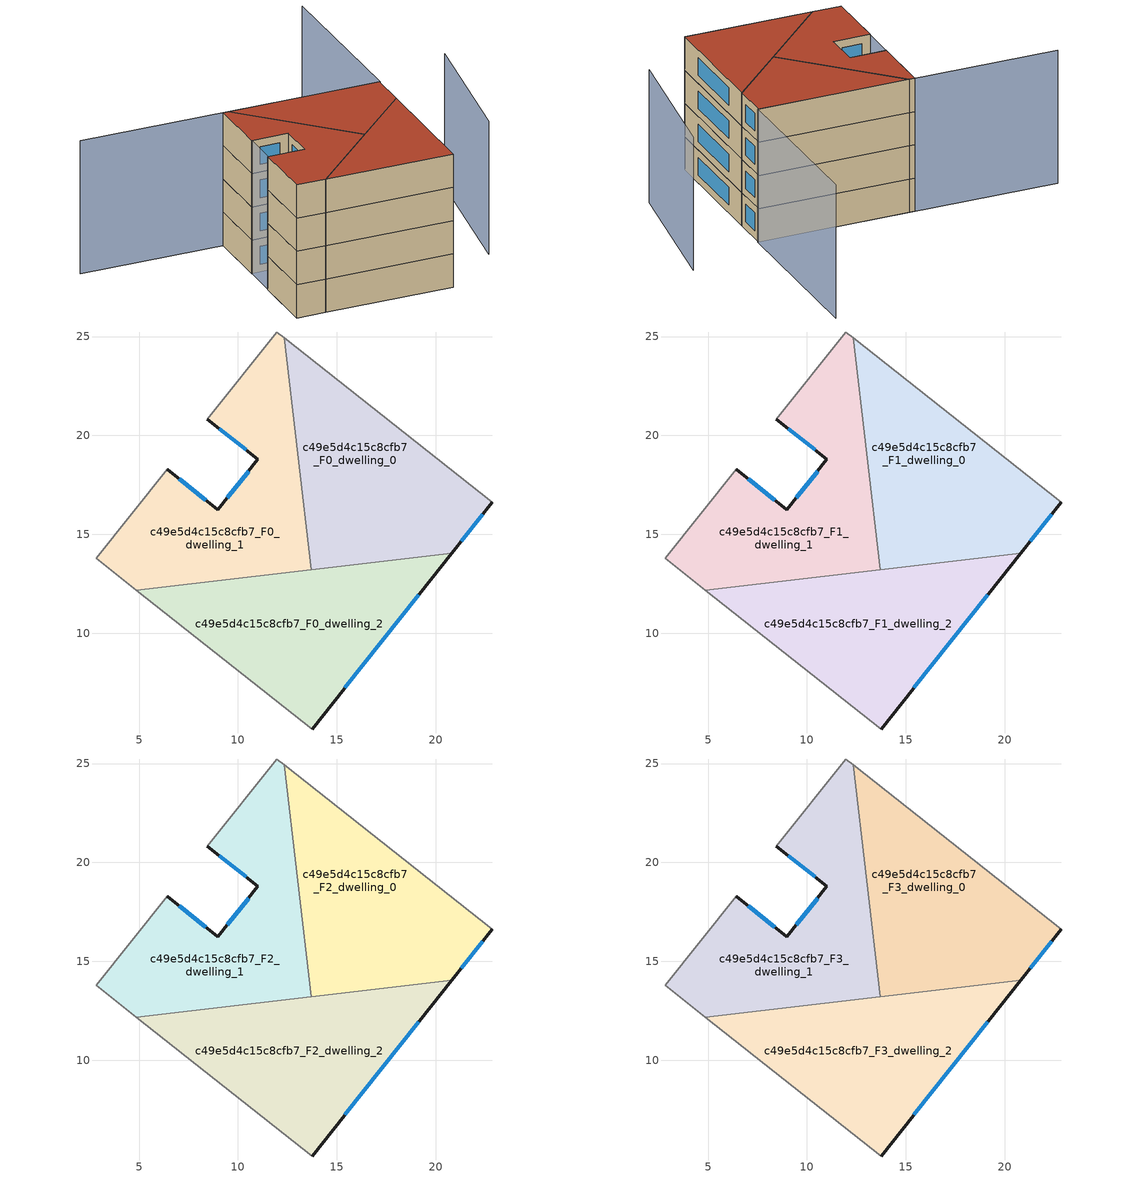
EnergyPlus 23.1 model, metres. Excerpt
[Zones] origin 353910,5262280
c49e5d4c15c8cfb7_F0_dwelling_0
 floor ground (EU_floor_Construction): 22.85,16.62 20.8,14.04 13.7,13.21 12.34,24.93 z0
 wall outside (EU_wall_Construction): 20.8,14.04 22.85,16.62 z0:3
 wall adiabatic (EU_wall_Construction): 22.85,16.62 12.34,24.93 z0:3
 wall to c49e5d4c15c8cfb7_F0_dwelling_1 (EU_wall_Construction): 12.34,24.93 13.7,13.21 z0:3
 wall to c49e5d4c15c8cfb7_F0_dwelling_2 (EU_wall_Construction): 13.7,13.21 20.8,14.04 z0:3
 window (EU_Window_Construction): 21.28,14.64 22.37,16.01 z0.7:2.3
c49e5d4c15c8cfb7_F0_dwelling_1
 floor ground (EU_floor_Construction): 12.34,24.93 13.7,13.21 4.85,12.19 2.84,13.78 6.41,18.29 8.99,16.25 11.01,18.79 8.44,20.82 11.95,25.23 z0
 wall outside (EU_wall_Construction): 8.44,20.82 11.01,18.79 8.99,16.25 6.41,18.29 z0:3
 wall adiabatic (EU_wall_Construction): 6.41,18.29 2.84,13.78 4.85,12.19 / 12.34,24.93 11.95,25.23 8.44,20.82 z0:3
 wall to c49e5d4c15c8cfb7_F0_dwelling_2 (EU_wall_Construction): 4.85,12.19 13.7,13.21 z0:3
 window (EU_Window_Construction): 8.38,16.73 7.02,17.81 / 10.53,18.2 9.46,16.85 / 9.05,20.34 10.41,19.27 z0.7:2.3
c49e5d4c15c8cfb7_F0_dwelling_2
 floor ground (EU_floor_Construction): 20.8,14.04 13.74,5.16 4.85,12.19 z0
 wall outside (EU_wall_Construction): 13.74,5.16 20.8,14.04 z0:3
 wall adiabatic (EU_wall_Construction): 4.85,12.19 13.74,5.16 z0:3
 window (EU_Window_Construction): 15.4,7.25 19.15,11.95 z0.7:2.3
c49e5d4c15c8cfb7_F1_dwelling_0
 floor to c49e5d4c15c8cfb7_F0_dwelling_0 (EU_floor_Construction): 22.85,16.62 20.8,14.04 13.7,13.21 12.34,24.93 z3
 wall outside (EU_wall_Construction): 20.8,14.04 22.85,16.62 z3:6
 wall adiabatic (EU_wall_Construction): 22.85,16.62 12.34,24.93 z3:6
 wall to c49e5d4c15c8cfb7_F1_dwelling_1 (EU_wall_Construction): 12.34,24.93 13.7,13.21 z3:6
 wall to c49e5d4c15c8cfb7_F1_dwelling_2 (EU_wall_Construction): 13.7,13.21 20.8,14.04 z3:6
 window (EU_Window_Construction): 21.28,14.64 22.37,16.01 z3.7:5.3
c49e5d4c15c8cfb7_F1_dwelling_1
 floor to c49e5d4c15c8cfb7_F0_dwelling_1 (EU_floor_Construction): 12.34,24.93 13.7,13.21 4.85,12.19 2.83,13.78 6.41,18.29 8.99,16.25 11.01,18.79 8.44,20.82 11.95,25.23 z3
 wall outside (EU_wall_Construction): 8.44,20.82 11.01,18.79 8.99,16.25 6.41,18.29 z3:6
 wall adiabatic (EU_wall_Construction): 6.41,18.29 2.84,13.78 4.85,12.19 / 12.34,24.93 11.95,25.23 8.44,20.82 z3:6
 wall to c49e5d4c15c8cfb7_F1_dwelling_2 (EU_wall_Construction): 4.85,12.19 13.7,13.21 z3:6
 window (EU_Window_Construction): 8.38,16.73 7.02,17.81 / 10.53,18.2 9.46,16.85 / 9.05,20.34 10.41,19.27 z3.7:5.3
c49e5d4c15c8cfb7_F1_dwelling_2
 floor to c49e5d4c15c8cfb7_F0_dwelling_2 (EU_floor_Construction): 20.8,14.04 13.74,5.16 4.85,12.19 z3
 wall outside (EU_wall_Construction): 13.74,5.16 20.8,14.04 z3:6
 wall adiabatic (EU_wall_Construction): 4.85,12.19 13.74,5.16 z3:6
 window (EU_Window_Construction): 15.4,7.25 19.15,11.95 z3.7:5.3
c49e5d4c15c8cfb7_F2_dwelling_0
 floor to c49e5d4c15c8cfb7_F1_dwelling_0 (EU_floor_Construction): 22.85,16.62 20.8,14.04 13.7,13.21 12.34,24.93 z6
 wall outside (EU_wall_Construction): 20.8,14.04 22.85,16.62 z6:9
 wall adiabatic (EU_wall_Construction): 22.85,16.62 12.34,24.93 z6:9
 wall to c49e5d4c15c8cfb7_F2_dwelling_1 (EU_wall_Construction): 12.34,24.93 13.7,13.21 z6:9
 wall to c49e5d4c15c8cfb7_F2_dwelling_2 (EU_wall_Construction): 13.7,13.21 20.8,14.04 z6:9
 window (EU_Window_Construction): 21.28,14.64 22.37,16.01 z6.7:8.3
c49e5d4c15c8cfb7_F2_dwelling_1
 floor to c49e5d4c15c8cfb7_F1_dwelling_1 (EU_floor_Construction): 12.34,24.93 13.7,13.21 4.85,12.19 2.83,13.78 6.41,18.29 8.99,16.25 11.01,18.79 8.44,20.82 11.95,25.23 z6
 wall outside (EU_wall_Construction): 8.44,20.82 11.01,18.79 8.99,16.25 6.41,18.29 z6:9
 wall adiabatic (EU_wall_Construction): 6.41,18.29 2.84,13.78 4.85,12.19 / 12.34,24.93 11.95,25.23 8.44,20.82 z6:9
 wall to c49e5d4c15c8cfb7_F2_dwelling_2 (EU_wall_Construction): 4.85,12.19 13.7,13.21 z6:9
 window (EU_Window_Construction): 8.38,16.73 7.02,17.81 / 10.53,18.2 9.46,16.85 / 9.05,20.34 10.41,19.27 z6.7:8.3
c49e5d4c15c8cfb7_F2_dwelling_2
 floor to c49e5d4c15c8cfb7_F1_dwelling_2 (EU_floor_Construction): 20.8,14.04 13.74,5.16 4.85,12.19 z6
 wall outside (EU_wall_Construction): 13.74,5.16 20.8,14.04 z6:9
 wall adiabatic (EU_wall_Construction): 4.85,12.19 13.74,5.16 z6:9
 window (EU_Window_Construction): 15.4,7.25 19.15,11.95 z6.7:8.3
c49e5d4c15c8cfb7_F3_dwelling_0
 floor to c49e5d4c15c8cfb7_F2_dwelling_0 (EU_floor_Construction): 22.85,16.62 20.8,14.04 13.7,13.21 12.34,24.93 z9
 wall outside (EU_wall_Construction): 20.8,14.04 22.85,16.62 z9:12
 wall adiabatic (EU_wall_Construction): 22.85,16.62 12.34,24.93 z9:12
 wall to c49e5d4c15c8cfb7_F3_dwelling_1 (EU_wall_Construction): 12.34,24.93 13.7,13.21 z9:12
 wall to c49e5d4c15c8cfb7_F3_dwelling_2 (EU_wall_Construction): 13.7,13.21 20.8,14.04 z9:12
 window (EU_Window_Construction): 21.28,14.64 22.37,16.01 z9.7:11.3
 roof outside (EU_roof_Construction): 20.8,14.04 22.85,16.62 12.34,24.93 13.7,13.21 z12
c49e5d4c15c8cfb7_F3_dwelling_1
 floor to c49e5d4c15c8cfb7_F2_dwelling_1 (EU_floor_Construction): 12.34,24.93 13.7,13.21 4.85,12.19 2.83,13.78 6.41,18.29 8.99,16.25 11.01,18.79 8.44,20.82 11.95,25.23 z9
 wall outside (EU_wall_Construction): 8.44,20.82 11.01,18.79 8.99,16.25 6.41,18.29 z9:12
 wall adiabatic (EU_wall_Construction): 6.41,18.29 2.84,13.78 4.85,12.19 / 12.34,24.93 11.95,25.23 8.44,20.82 z9:12
 wall to c49e5d4c15c8cfb7_F3_dwelling_2 (EU_wall_Construction): 4.85,12.19 13.7,13.21 z9:12
 window (EU_Window_Construction): 8.38,16.73 7.02,17.81 / 10.53,18.2 9.46,16.85 / 9.05,20.34 10.41,19.27 z9.7:11.3
 roof outside (EU_roof_Construction): 13.7,13.21 12.34,24.93 11.95,25.23 8.44,20.82 11.01,18.79 8.99,16.25 6.41,18.29 2.84,13.78 4.85,12.19 z12
c49e5d4c15c8cfb7_F3_dwelling_2
 floor to c49e5d4c15c8cfb7_F2_dwelling_2 (EU_floor_Construction): 20.8,14.04 13.74,5.16 4.85,12.19 z9
 wall outside (EU_wall_Construction): 13.74,5.16 20.8,14.04 z9:12
 wall adiabatic (EU_wall_Construction): 4.85,12.19 13.74,5.16 z9:12
 window (EU_Window_Construction): 15.4,7.25 19.15,11.95 z9.7:11.3
 roof outside (EU_roof_Construction): 13.74,5.16 20.8,14.04 4.85,12.19 z12
shading: 20.48,5.43 29.85,14.3 / 6.41,18.29 2.85,13.77 / 32.4,28.62 22.89,16.59 / 22.89,16.59 1.99,33.1 / 11.96,25.24 2.88,13.74 z0:12
[Building]
EU S2 Campaign: North Axis=0; Terrain=City; Solar Distribution=FullExterior
[Site:Location]
Budapest.Ferenc.Liszt.Intl.AP: Latitude=47.437; Longitude=19.256; Time Zone=1; Elevation=185
[SizingPeriod:WeatherFileDays]
AnnualSizingPeriod: Begin Month=1; Begin Day of Month=1; End Month=12; End Day of Month=31; Day of Week for Start Day=Monday; Use Weather File Daylight Saving Period=No; Use Weather File Rain and Snow Indicators=No
[MATERIAL]
EU_InternalMass_Material: Roughness=MediumRough; Thickness=0.1; Conductivity=1; Density=1800; Specific Heat=900; Thermal Absorptance=0.9; Solar Absorptance=0.7; Visible Absorptance=0.7
[MATERIAL:NOMASS] Roughness=MediumRough; Thermal Absorptance=0.9; Solar Absorptance=0.7; Visible Absorptance=0.7
Name | Thermal Resistance
EU_wall_NoMass | 0.832559
EU_roof_NoMass | 1.39638
EU_floor_NoMass | 0.872794
[WINDOWMATERIAL:SIMPLEGLAZINGSYSTEM]
EU_Window_SimpleGlazing: UFactor=2.79869; Solar Heat Gain Coefficient=0.75; Visible Transmittance=0.75
[CONSTRUCTION]
EU_wall_Construction: EU_wall_NoMass
EU_roof_Construction: EU_roof_NoMass
EU_floor_Construction: EU_floor_NoMass
EU_Window_Construction: EU_Window_SimpleGlazing
EU_InternalMass_Construction: EU_InternalMass_Material
[ZONE] Type=1; Multiplier=1; Ceiling Height=autocalculate; Floor Area=autocalculate; Part of Total Floor Area=Yes
Name | Volume
c49e5d4c15c8cfb7_F0_dwelling_0; c49e5d4c15c8cfb7_F1_dwelling_0; c49e5d4c15c8cfb7_F2_dwelling_0; c49e5d4c15c8cfb7_F3_dwelling_0 | 192.841
c49e5d4c15c8cfb7_F0_dwelling_1; c49e5d4c15c8cfb7_F1_dwelling_1; c49e5d4c15c8cfb7_F2_dwelling_1; c49e5d4c15c8cfb7_F3_dwelling_1 | 192.832
c49e5d4c15c8cfb7_F0_dwelling_2; c49e5d4c15c8cfb7_F1_dwelling_2; c49e5d4c15c8cfb7_F2_dwelling_2; c49e5d4c15c8cfb7_F3_dwelling_2 | 192.817
[INTERNALMASS] Construction=EU_InternalMass_Construction
Name | Zone or ZoneList | Surface Area
c49e5d4c15c8cfb7_F0_dwelling_0_EU_InternalMass | c49e5d4c15c8cfb7_F0_dwelling_0 | 64.2801
c49e5d4c15c8cfb7_F0_dwelling_1_EU_InternalMass | c49e5d4c15c8cfb7_F0_dwelling_1 | 64.2769
c49e5d4c15c8cfb7_F0_dwelling_2_EU_InternalMass | c49e5d4c15c8cfb7_F0_dwelling_2 | 64.2725
c49e5d4c15c8cfb7_F1_dwelling_0_EU_InternalMass | c49e5d4c15c8cfb7_F1_dwelling_0 | 64.2801
c49e5d4c15c8cfb7_F1_dwelling_1_EU_InternalMass | c49e5d4c15c8cfb7_F1_dwelling_1 | 64.2769
c49e5d4c15c8cfb7_F1_dwelling_2_EU_InternalMass | c49e5d4c15c8cfb7_F1_dwelling_2 | 64.2725
c49e5d4c15c8cfb7_F2_dwelling_0_EU_InternalMass | c49e5d4c15c8cfb7_F2_dwelling_0 | 64.2801
c49e5d4c15c8cfb7_F2_dwelling_1_EU_InternalMass | c49e5d4c15c8cfb7_F2_dwelling_1 | 64.2769
c49e5d4c15c8cfb7_F2_dwelling_2_EU_InternalMass | c49e5d4c15c8cfb7_F2_dwelling_2 | 64.2725
c49e5d4c15c8cfb7_F3_dwelling_0_EU_InternalMass | c49e5d4c15c8cfb7_F3_dwelling_0 | 64.2801
c49e5d4c15c8cfb7_F3_dwelling_1_EU_InternalMass | c49e5d4c15c8cfb7_F3_dwelling_1 | 64.2769
c49e5d4c15c8cfb7_F3_dwelling_2_EU_InternalMass | c49e5d4c15c8cfb7_F3_dwelling_2 | 64.2725
[OTHEREQUIPMENT] Fuel Type=Electricity; Design Level Calculation Method=Watts/Area; Power per Zone Floor Area=1; Fraction Latent=0; Fraction Radiant=0; Fraction Lost=0; Carbon Dioxide Generation Rate=0; EndUse Subcategory=EU_Step8_InternalGains
Name | Zone or ZoneList or Space or SpaceList | Schedule
EU_Step8_InternalGain_c49e5d4c15c8cfb7_F0_dwelling_0_f000 | c49e5d4c15c8cfb7_F0_dwelling_0 | EU_Step8_GainSchedule_c49e5d4c15c8cfb7_F0_dwelling_0_f000
EU_Step8_InternalGain_c49e5d4c15c8cfb7_F0_dwelling_1_f000 | c49e5d4c15c8cfb7_F0_dwelling_1 | EU_Step8_GainSchedule_c49e5d4c15c8cfb7_F0_dwelling_1_f000
EU_Step8_InternalGain_c49e5d4c15c8cfb7_F0_dwelling_2_f000 | c49e5d4c15c8cfb7_F0_dwelling_2 | EU_Step8_GainSchedule_c49e5d4c15c8cfb7_F0_dwelling_2_f000
EU_Step8_InternalGain_c49e5d4c15c8cfb7_F1_dwelling_0_f000 | c49e5d4c15c8cfb7_F1_dwelling_0 | EU_Step8_GainSchedule_c49e5d4c15c8cfb7_F1_dwelling_0_f000
EU_Step8_InternalGain_c49e5d4c15c8cfb7_F1_dwelling_1_f000 | c49e5d4c15c8cfb7_F1_dwelling_1 | EU_Step8_GainSchedule_c49e5d4c15c8cfb7_F1_dwelling_1_f000
EU_Step8_InternalGain_c49e5d4c15c8cfb7_F1_dwelling_2_f000 | c49e5d4c15c8cfb7_F1_dwelling_2 | EU_Step8_GainSchedule_c49e5d4c15c8cfb7_F1_dwelling_2_f000
EU_Step8_InternalGain_c49e5d4c15c8cfb7_F2_dwelling_0_f000 | c49e5d4c15c8cfb7_F2_dwelling_0 | EU_Step8_GainSchedule_c49e5d4c15c8cfb7_F2_dwelling_0_f000
EU_Step8_InternalGain_c49e5d4c15c8cfb7_F2_dwelling_1_f000 | c49e5d4c15c8cfb7_F2_dwelling_1 | EU_Step8_GainSchedule_c49e5d4c15c8cfb7_F2_dwelling_1_f000
EU_Step8_InternalGain_c49e5d4c15c8cfb7_F2_dwelling_2_f000 | c49e5d4c15c8cfb7_F2_dwelling_2 | EU_Step8_GainSchedule_c49e5d4c15c8cfb7_F2_dwelling_2_f000
EU_Step8_InternalGain_c49e5d4c15c8cfb7_F3_dwelling_0_f000 | c49e5d4c15c8cfb7_F3_dwelling_0 | EU_Step8_GainSchedule_c49e5d4c15c8cfb7_F3_dwelling_0_f000
EU_Step8_InternalGain_c49e5d4c15c8cfb7_F3_dwelling_1_f000 | c49e5d4c15c8cfb7_F3_dwelling_1 | EU_Step8_GainSchedule_c49e5d4c15c8cfb7_F3_dwelling_1_f000
EU_Step8_InternalGain_c49e5d4c15c8cfb7_F3_dwelling_2_f000 | c49e5d4c15c8cfb7_F3_dwelling_2 | EU_Step8_GainSchedule_c49e5d4c15c8cfb7_F3_dwelling_2_f000
[ZONEVENTILATION:DESIGNFLOWRATE] Schedule=EU_AlwaysOn; Design Flow Rate Calculation Method=AirChanges/Hour; Air Changes per Hour=0.475469; Ventilation Type=Natural; Fan Pressure Rise=0; Fan Total Efficiency=1; Constant Term Coefficient=1; Temperature Term Coefficient=0; Velocity Term Coefficient=0; Velocity Squared Term Coefficient=0; Minimum Indoor Temperature=-100; Maximum Indoor Temperature=100; Delta Temperature=-100; Minimum Outdoor Temperature=-100; Maximum Outdoor Temperature=100; Maximum Wind Speed=40
Name | Zone or ZoneList or Space or SpaceList
EU_ConstantAir_c49e5d4c15c8cfb7_F0_dwelling_0 | c49e5d4c15c8cfb7_F0_dwelling_0
EU_ConstantAir_c49e5d4c15c8cfb7_F0_dwelling_1 | c49e5d4c15c8cfb7_F0_dwelling_1
EU_ConstantAir_c49e5d4c15c8cfb7_F0_dwelling_2 | c49e5d4c15c8cfb7_F0_dwelling_2
EU_ConstantAir_c49e5d4c15c8cfb7_F1_dwelling_0 | c49e5d4c15c8cfb7_F1_dwelling_0
EU_ConstantAir_c49e5d4c15c8cfb7_F1_dwelling_1 | c49e5d4c15c8cfb7_F1_dwelling_1
EU_ConstantAir_c49e5d4c15c8cfb7_F1_dwelling_2 | c49e5d4c15c8cfb7_F1_dwelling_2
EU_ConstantAir_c49e5d4c15c8cfb7_F2_dwelling_0 | c49e5d4c15c8cfb7_F2_dwelling_0
EU_ConstantAir_c49e5d4c15c8cfb7_F2_dwelling_1 | c49e5d4c15c8cfb7_F2_dwelling_1
EU_ConstantAir_c49e5d4c15c8cfb7_F2_dwelling_2 | c49e5d4c15c8cfb7_F2_dwelling_2
EU_ConstantAir_c49e5d4c15c8cfb7_F3_dwelling_0 | c49e5d4c15c8cfb7_F3_dwelling_0
EU_ConstantAir_c49e5d4c15c8cfb7_F3_dwelling_1 | c49e5d4c15c8cfb7_F3_dwelling_1
EU_ConstantAir_c49e5d4c15c8cfb7_F3_dwelling_2 | c49e5d4c15c8cfb7_F3_dwelling_2
[HVACTEMPLATE:THERMOSTAT] Constant Heating Setpoint=20; Constant Cooling Setpoint=50
EU_HeatOnly_c49e5d4c15c8cfb7_F0_dwelling_0; EU_HeatOnly_c49e5d4c15c8cfb7_F0_dwelling_1; EU_HeatOnly_c49e5d4c15c8cfb7_F0_dwelling_2; EU_HeatOnly_c49e5d4c15c8cfb7_F1_dwelling_0; EU_HeatOnly_c49e5d4c15c8cfb7_F1_dwelling_1; EU_HeatOnly_c49e5d4c15c8cfb7_F1_dwelling_2; EU_HeatOnly_c49e5d4c15c8cfb7_F2_dwelling_0; EU_HeatOnly_c49e5d4c15c8cfb7_F2_dwelling_1; EU_HeatOnly_c49e5d4c15c8cfb7_F2_dwelling_2; EU_HeatOnly_c49e5d4c15c8cfb7_F3_dwelling_0; EU_HeatOnly_c49e5d4c15c8cfb7_F3_dwelling_1; EU_HeatOnly_c49e5d4c15c8cfb7_F3_dwelling_2
[HVACTEMPLATE:ZONE:IDEALLOADSAIRSYSTEM] System Availability Schedule=EU_AlwaysOn; Maximum Heating Supply Air Temperature=50; Minimum Cooling Supply Air Temperature=13; Maximum Heating Supply Air Humidity Ratio=0.0156; Minimum Cooling Supply Air Humidity Ratio=0.0077; Heating Limit=NoLimit; Cooling Limit=NoLimit; Heating Availability Schedule=EU_AlwaysOn; Cooling Availability Schedule=EU_CoolingOff; Dehumidification Control Type=ConstantSensibleHeatRatio; Cooling Sensible Heat Ratio=0.7; Dehumidification Setpoint=60; Humidification Control Type=None; Humidification Setpoint=30; Outdoor Air Method=None; Outdoor Air Flow Rate per Person=0.00944; Outdoor Air Flow Rate per Zone Floor Area=0; Outdoor Air Flow Rate per Zone=0; Demand Controlled Ventilation Type=None; Outdoor Air Economizer Type=NoEconomizer; Heat Recovery Type=None; Sensible Heat Recovery Effectiveness=0.7; Latent Heat Recovery Effectiveness=0.65
Name | Template Thermostat
c49e5d4c15c8cfb7_F0_dwelling_0 | EU_HeatOnly_c49e5d4c15c8cfb7_F0_dwelling_0
c49e5d4c15c8cfb7_F0_dwelling_1 | EU_HeatOnly_c49e5d4c15c8cfb7_F0_dwelling_1
c49e5d4c15c8cfb7_F0_dwelling_2 | EU_HeatOnly_c49e5d4c15c8cfb7_F0_dwelling_2
c49e5d4c15c8cfb7_F1_dwelling_0 | EU_HeatOnly_c49e5d4c15c8cfb7_F1_dwelling_0
c49e5d4c15c8cfb7_F1_dwelling_1 | EU_HeatOnly_c49e5d4c15c8cfb7_F1_dwelling_1
c49e5d4c15c8cfb7_F1_dwelling_2 | EU_HeatOnly_c49e5d4c15c8cfb7_F1_dwelling_2
c49e5d4c15c8cfb7_F2_dwelling_0 | EU_HeatOnly_c49e5d4c15c8cfb7_F2_dwelling_0
c49e5d4c15c8cfb7_F2_dwelling_1 | EU_HeatOnly_c49e5d4c15c8cfb7_F2_dwelling_1
c49e5d4c15c8cfb7_F2_dwelling_2 | EU_HeatOnly_c49e5d4c15c8cfb7_F2_dwelling_2
c49e5d4c15c8cfb7_F3_dwelling_0 | EU_HeatOnly_c49e5d4c15c8cfb7_F3_dwelling_0
c49e5d4c15c8cfb7_F3_dwelling_1 | EU_HeatOnly_c49e5d4c15c8cfb7_F3_dwelling_1
c49e5d4c15c8cfb7_F3_dwelling_2 | EU_HeatOnly_c49e5d4c15c8cfb7_F3_dwelling_2
[SIZING:ZONE] Zone Cooling Design Supply Air Temperature Input Method=SupplyAirTemperature; Zone Cooling Design Supply Air Temperature=13; Zone Heating Design Supply Air Temperature Input Method=SupplyAirTemperature; Zone Heating Design Supply Air Temperature=50; Zone Cooling Design Supply Air Humidity Ratio=0.008; Zone Heating Design Supply Air Humidity Ratio=0.008; Cooling Design Air Flow Method=DesignDay; Cooling Design Air Flow Rate=0; Cooling Minimum Air Flow per Zone Floor Area=0.000762; Cooling Minimum Air Flow=0; Cooling Minimum Air Flow Fraction=0.2; Heating Design Air Flow Method=DesignDay; Heating Design Air Flow Rate=0; Heating Maximum Air Flow per Zone Floor Area=0.002032; Heating Maximum Air Flow=0.141576; Heating Maximum Air Flow Fraction=0.3; Account for Dedicated Outdoor Air System=No; Dedicated Outdoor Air System Control Strategy=NeutralSupplyAir; Dedicated Outdoor Air Low Setpoint Temperature for Design=autosize; Dedicated Outdoor Air High Setpoint Temperature for Design=autosize; Zone Load Sizing Method=Sensible Load Only No Latent Load; Zone Latent Cooling Design Supply Air Humidity Ratio Input Method=HumidityRatioDifference; Zone Cooling Design Supply Air Humidity Ratio Difference=0.005; Zone Latent Heating Design Supply Air Humidity Ratio Input Method=HumidityRatioDifference; Zone Humidification Design Supply Air Humidity Ratio Difference=0.005
c49e5d4c15c8cfb7_F0_dwelling_0; c49e5d4c15c8cfb7_F0_dwelling_1; c49e5d4c15c8cfb7_F0_dwelling_2; c49e5d4c15c8cfb7_F1_dwelling_0; c49e5d4c15c8cfb7_F1_dwelling_1; c49e5d4c15c8cfb7_F1_dwelling_2; c49e5d4c15c8cfb7_F2_dwelling_0; c49e5d4c15c8cfb7_F2_dwelling_1; c49e5d4c15c8cfb7_F2_dwelling_2; c49e5d4c15c8cfb7_F3_dwelling_0; c49e5d4c15c8cfb7_F3_dwelling_1; c49e5d4c15c8cfb7_F3_dwelling_2
[SCHEDULE:CONSTANT]
Name | Hourly Value
EU_AlwaysOn | 1
EU_CoolingOff | 0
[SCHEDULE:FILE] Column Number=1; Rows to Skip at Top=0; Number of Hours of Data=8760; Column Separator=Comma; Interpolate to Timestep=No; Minutes per Item=60; Adjust Schedule for Daylight Savings=Yes
Name | File
EU_Step8_GainSchedule_c49e5d4c15c8cfb7_F0_dwelling_0_f000 | ../../schedules/c49e5d4c15c8cfb7/c49e5d4c15c8cfb7_F0_dwelling_0_f000_gain.csv
EU_Step8_GainSchedule_c49e5d4c15c8cfb7_F0_dwelling_1_f000 | ../../schedules/c49e5d4c15c8cfb7/c49e5d4c15c8cfb7_F0_dwelling_1_f000_gain.csv
EU_Step8_GainSchedule_c49e5d4c15c8cfb7_F0_dwelling_2_f000 | ../../schedules/c49e5d4c15c8cfb7/c49e5d4c15c8cfb7_F0_dwelling_2_f000_gain.csv
EU_Step8_GainSchedule_c49e5d4c15c8cfb7_F1_dwelling_0_f000 | ../../schedules/c49e5d4c15c8cfb7/c49e5d4c15c8cfb7_F1_dwelling_0_f000_gain.csv
EU_Step8_GainSchedule_c49e5d4c15c8cfb7_F1_dwelling_1_f000 | ../../schedules/c49e5d4c15c8cfb7/c49e5d4c15c8cfb7_F1_dwelling_1_f000_gain.csv
EU_Step8_GainSchedule_c49e5d4c15c8cfb7_F1_dwelling_2_f000 | ../../schedules/c49e5d4c15c8cfb7/c49e5d4c15c8cfb7_F1_dwelling_2_f000_gain.csv
EU_Step8_GainSchedule_c49e5d4c15c8cfb7_F2_dwelling_0_f000 | ../../schedules/c49e5d4c15c8cfb7/c49e5d4c15c8cfb7_F2_dwelling_0_f000_gain.csv
EU_Step8_GainSchedule_c49e5d4c15c8cfb7_F2_dwelling_1_f000 | ../../schedules/c49e5d4c15c8cfb7/c49e5d4c15c8cfb7_F2_dwelling_1_f000_gain.csv
EU_Step8_GainSchedule_c49e5d4c15c8cfb7_F2_dwelling_2_f000 | ../../schedules/c49e5d4c15c8cfb7/c49e5d4c15c8cfb7_F2_dwelling_2_f000_gain.csv
EU_Step8_GainSchedule_c49e5d4c15c8cfb7_F3_dwelling_0_f000 | ../../schedules/c49e5d4c15c8cfb7/c49e5d4c15c8cfb7_F3_dwelling_0_f000_gain.csv
EU_Step8_GainSchedule_c49e5d4c15c8cfb7_F3_dwelling_1_f000 | ../../schedules/c49e5d4c15c8cfb7/c49e5d4c15c8cfb7_F3_dwelling_1_f000_gain.csv
EU_Step8_GainSchedule_c49e5d4c15c8cfb7_F3_dwelling_2_f000 | ../../schedules/c49e5d4c15c8cfb7/c49e5d4c15c8cfb7_F3_dwelling_2_f000_gain.csv
